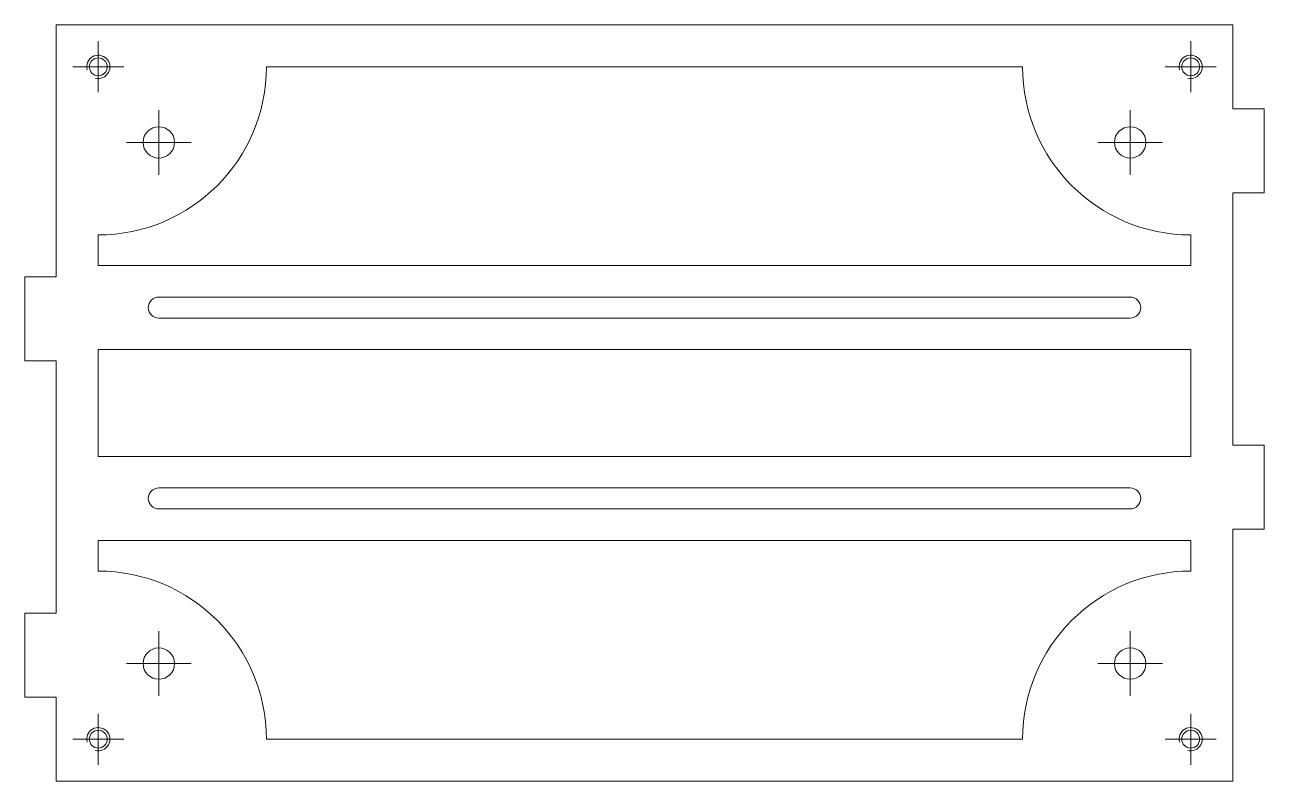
# Model space of a CAD drawing. Header units: inches. Extents: x 0.31 to 7.68, y 0.23 to 4.73.
import ezdxf

# ---------------------------------------------------------------- set-up
doc = ezdxf.new("R2010")
doc.units = ezdxf.units.IN
doc.header["$MEASUREMENT"] = 0

# ---------------------------------------------------------------- blocks, each defined once
blk = doc.blocks.new('SW_CENTERMARKSYMBOL_0')
at = {"color": 0, "linetype": 'Continuous', "lineweight": 0}
for p, q in [((0, 0.0984), (0, 0.1517)), ((0, 0), (0, 0.0984)), ((-0.0984, 0), (-0.1517, 0)), ((0, 0), (-0.0984, 0)), ((0, 0), (0, -0.0984)), ((0, 0), (0.0984, 0)), ((0.0984, 0), (0.1517, 0)), ((0, -0.0984), (0, -0.1517))]:
    blk.add_line(p, q, dxfattribs=at)
blk = doc.blocks.new('SW_CENTERMARKSYMBOL_1')
at = {"color": 0, "linetype": 'Continuous', "lineweight": 0}
for p, q in [((0, 0.0984), (0, 0.1517)), ((0, 0), (0, 0.0984)), ((-0.0984, 0), (-0.1517, 0)), ((0, 0), (-0.0984, 0)), ((0, 0), (0, -0.0984)), ((0, 0), (0.0984, 0)), ((0.0984, 0), (0.1517, 0)), ((0, -0.0984), (0, -0.1517))]:
    blk.add_line(p, q, dxfattribs=at)
blk = doc.blocks.new('SW_CENTERMARKSYMBOL_2')
at = {"color": 0, "linetype": 'Continuous', "lineweight": 0}
for p, q in [((0, 0.0984), (0, 0.1517)), ((0, 0), (0, 0.0984)), ((-0.0984, 0), (-0.1517, 0)), ((0, 0), (-0.0984, 0)), ((0, 0), (0, -0.0984)), ((0, 0), (0.0984, 0)), ((0.0984, 0), (0.1517, 0)), ((0, -0.0984), (0, -0.1517))]:
    blk.add_line(p, q, dxfattribs=at)
blk = doc.blocks.new('SW_CENTERMARKSYMBOL_3')
at = {"color": 0, "linetype": 'Continuous', "lineweight": 0}
for p, q in [((0, 0.0984), (0, 0.1517)), ((0, 0), (0, 0.0984)), ((-0.0984, 0), (-0.1517, 0)), ((0, 0), (-0.0984, 0)), ((0, 0), (0, -0.0984)), ((0, 0), (0.0984, 0)), ((0.0984, 0), (0.1517, 0)), ((0, -0.0984), (0, -0.1517))]:
    blk.add_line(p, q, dxfattribs=at)
blk = doc.blocks.new('SW_CENTERMARKSYMBOL_4')
at = {"color": 0, "linetype": 'Continuous', "lineweight": 0}
for p, q in [((0, 0.0984), (0, 0.1922)), ((0, 0), (0, 0.0984)), ((-0.0984, 0), (-0.1922, 0)), ((0, 0), (-0.0984, 0)), ((0, 0), (0, -0.0984)), ((0, 0), (0.0984, 0)), ((0.0984, 0), (0.1922, 0)), ((0, -0.0984), (0, -0.1922))]:
    blk.add_line(p, q, dxfattribs=at)
blk = doc.blocks.new('SW_CENTERMARKSYMBOL_5')
at = {"color": 0, "linetype": 'Continuous', "lineweight": 0}
for p, q in [((0, 0.0984), (0, 0.1922)), ((0, 0), (0, 0.0984)), ((-0.0984, 0), (-0.1922, 0)), ((0, 0), (-0.0984, 0)), ((0, 0), (0, -0.0984)), ((0, 0), (0.0984, 0)), ((0.0984, 0), (0.1922, 0)), ((0, -0.0984), (0, -0.1922))]:
    blk.add_line(p, q, dxfattribs=at)
blk = doc.blocks.new('SW_CENTERMARKSYMBOL_6')
at = {"color": 0, "linetype": 'Continuous', "lineweight": 0}
for p, q in [((0, 0.0984), (0, 0.1922)), ((0, 0), (0, 0.0984)), ((-0.0984, 0), (-0.1922, 0)), ((0, 0), (-0.0984, 0)), ((0, 0), (0, -0.0984)), ((0, 0), (0.0984, 0)), ((0.0984, 0), (0.1922, 0)), ((0, -0.0984), (0, -0.1922))]:
    blk.add_line(p, q, dxfattribs=at)
blk = doc.blocks.new('SW_CENTERMARKSYMBOL_7')
at = {"color": 0, "linetype": 'Continuous', "lineweight": 0}
for p, q in [((0, 0.0984), (0, 0.1922)), ((0, 0), (0, 0.0984)), ((-0.0984, 0), (-0.1922, 0)), ((0, 0), (-0.0984, 0)), ((0, 0), (0, -0.0984)), ((0, 0), (0.0984, 0)), ((0.0984, 0), (0.1922, 0)), ((0, -0.0984), (0, -0.1922))]:
    blk.add_line(p, q, dxfattribs=at)

msp = doc.modelspace()

# ---------------------------------------------------------------- linework, layer by layer
at = {"color": 7, "linetype": 'Continuous', "lineweight": 15}
for p, q in [((0.4926, 3.2286), (0.4926, 4.7286)), ((7.4926, 4.7286), (0.4926, 4.7286)), ((7.4926, 4.2286), (7.4926, 4.7286)), ((6.2426, 4.4786), (1.7426, 4.4786)), ((7.6801, 4.2286), (7.4926, 4.2286)), ((7.6801, 4.2286), (7.6801, 3.7286)), ((7.6801, 3.7286), (7.4926, 3.7286)), ((7.4926, 2.2286), (7.4926, 3.7286)), ((0.7426, 3.2962), (0.7426, 3.4786)), ((7.2426, 3.2962), (7.2426, 3.4786)), ((7.2426, 3.2962), (0.7426, 3.2962)), ((0.3051, 2.7286), (0.3051, 3.2286)), ((0.3051, 3.2286), (0.4926, 3.2286)), ((6.8826, 3.1087), (1.1026, 3.1087)), ((1.1026, 2.9837), (6.8826, 2.9837)), ((7.2426, 2.7962), (0.7426, 2.7962)), ((0.7426, 2.1609), (0.7426, 2.7962)), ((7.2426, 2.1609), (7.2426, 2.7962)), ((0.3051, 2.7286), (0.4926, 2.7286)), ((0.4926, 1.2286), (0.4926, 2.7286)), ((7.6801, 2.2286), (7.4926, 2.2286)), ((7.6801, 2.2286), (7.6801, 1.7286)), ((7.2426, 2.1609), (0.7426, 2.1609)), ((6.8826, 1.9734), (1.1026, 1.9734)), ((1.1026, 1.8484), (6.8826, 1.8484)), ((7.6801, 1.7286), (7.4926, 1.7286)), ((7.4926, 0.2286), (7.4926, 1.7286)), ((7.2426, 1.6609), (0.7426, 1.6609)), ((0.7426, 1.4786), (0.7426, 1.6609)), ((7.2426, 1.4786), (7.2426, 1.6609)), ((0.3051, 0.7286), (0.3051, 1.2286)), ((0.3051, 1.2286), (0.4926, 1.2286)), ((0.3051, 0.7286), (0.4926, 0.7286)), ((0.4926, 0.2286), (0.4926, 0.7286)), ((6.2426, 0.4786), (1.7426, 0.4786)), ((7.4926, 0.2286), (0.4926, 0.2286))]:
    msp.add_line(p, q, dxfattribs=at)
for centre, radius in [((0.7426, 4.4786), 0.0532), ((7.2426, 4.4786), 0.0532), ((1.1026, 4.0286), 0.0938), ((6.8826, 4.0286), 0.0938), ((1.1026, 0.9286), 0.0938), ((6.8826, 0.9286), 0.0938), ((0.7426, 0.4786), 0.0532), ((7.2426, 0.4786), 0.0532)]:
    msp.add_circle(centre, radius, dxfattribs=at)
at = {"color": 7, "linetype": 'Continuous', "lineweight": 0}
for centre in [(0.7426, 4.4786), (7.2426, 4.4786), (0.7426, 0.4786), (7.2426, 0.4786)]:
    msp.add_arc(centre, 0.069, 255, 195, dxfattribs=at)
at = {"color": 7, "linetype": 'Continuous', "lineweight": 15}
for centre, radius, start, end in [((0.7426, 4.4786), 1, 270, 0), ((7.2426, 4.4786), 1, 180, 270), ((1.1026, 3.0462), 0.0625, 90, 270), ((6.8826, 3.0462), 0.0625, 270, 90), ((1.1026, 1.9109), 0.0625, 90, 270), ((6.8826, 1.9109), 0.0625, 270, 90), ((0.7426, 0.4786), 1, 0, 90), ((7.2426, 0.4786), 1, 90, 180)]:
    msp.add_arc(centre, radius, start, end, dxfattribs=at)

# ---------------------------------------------------------------- block references
at = {"color": 7, "linetype": 'Continuous', "lineweight": 0}
for name, p in [('SW_CENTERMARKSYMBOL_2', (0.7426, 4.4786)), ('SW_CENTERMARKSYMBOL_3', (7.2426, 4.4786)), ('SW_CENTERMARKSYMBOL_5', (1.1026, 4.0286)), ('SW_CENTERMARKSYMBOL_6', (6.8826, 4.0286)), ('SW_CENTERMARKSYMBOL_4', (1.1026, 0.9286)), ('SW_CENTERMARKSYMBOL_7', (6.8826, 0.9286)), ('SW_CENTERMARKSYMBOL_1', (0.7426, 0.4786)), ('SW_CENTERMARKSYMBOL_0', (7.2426, 0.4786))]:
    msp.add_blockref(name, p, dxfattribs=at)

doc.saveas('drawing.dxf')
